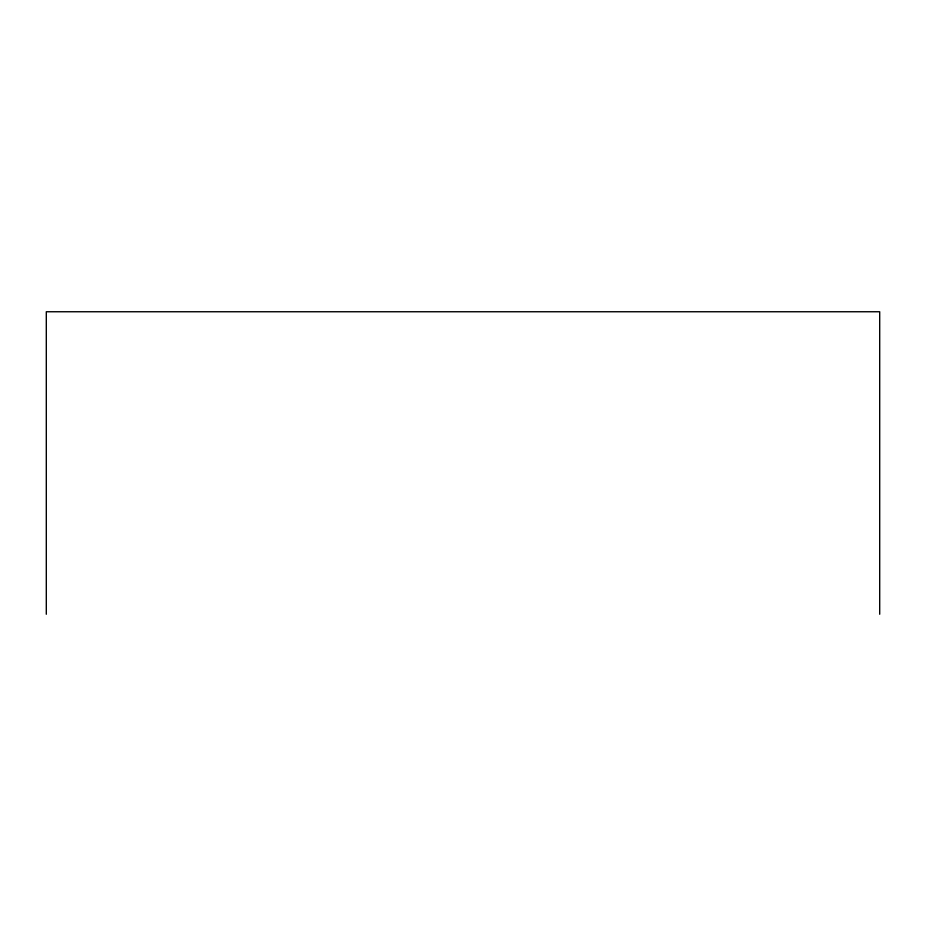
<?xml version="1.0" encoding="UTF-8"?>
<svg xmlns="http://www.w3.org/2000/svg" width="926" height="926" viewBox="0 0 926 926"><rect width="100%" height="100%" fill="white"/><g stroke="black" fill="none" stroke-linecap="round" stroke-linejoin="round"><path stroke-width="1.39" d="M879.7 614.251L879.7 311.749L46.3 311.749L46.3 614.251"/></g></svg>
